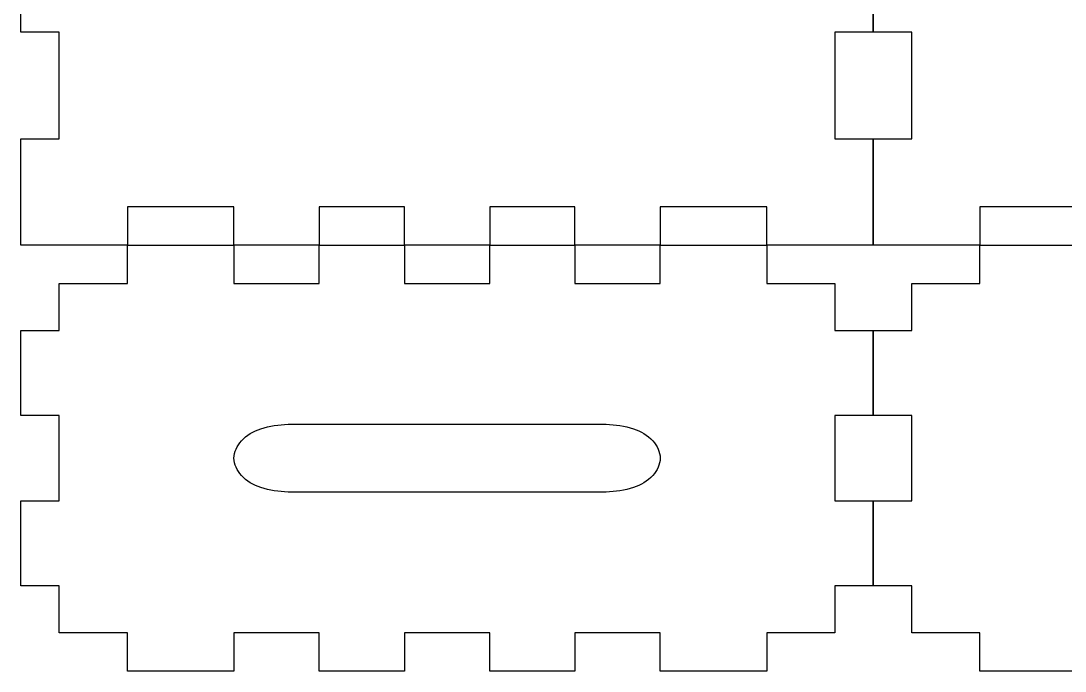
# Model space of a CAD drawing. Extents: x 5 to 205, y 5 to 165.
# Drawn here: x 5.1 to 103.1, y 45.1 to 106.1 of the extents above; entities that cross this region are included whole.
import ezdxf

# ---------------------------------------------------------------- set-up
doc = ezdxf.new("R2010")
doc.units = 0
doc.layers.get('0').update_dxf_attribs({"linetype": 'CONTINUOUS'})

msp = doc.modelspace()

# ---------------------------------------------------------------- linework, layer by layer
at = {"color": 7}
for p, q in [((5.080005, 105.079795), (5.080005, 113.079948)), ((85.079845, 113.079948), (85.079845, 105.079795)), ((85.079845, 105.079795), (85.079845, 113.079948)), ((8.680032, 105.079795), (5.080005, 105.079795)), ((8.680032, 95.080097), (8.680032, 105.079795)), ((85.079845, 105.079795), (81.479819, 105.079795)), ((81.479819, 105.079795), (81.479819, 95.080097)), ((88.680154, 105.079795), (85.079845, 105.079795)), ((88.680154, 95.080097), (88.680154, 105.079795)), ((5.080005, 85.080117), (5.080005, 95.080097)), ((5.080005, 95.080097), (8.680032, 95.080097)), ((81.479819, 95.080097), (85.079845, 95.080097)), ((85.079845, 95.080097), (85.079845, 85.080117)), ((85.079845, 85.080117), (85.079845, 95.080097)), ((85.079845, 95.080097), (88.680154, 95.080097)), ((25.079965, 88.680144), (15.079985, 88.680144)), ((15.079985, 88.680144), (15.079985, 85.080117)), ((25.079965, 85.080117), (25.079965, 88.680144)), ((41.07999, 88.680144), (33.079836, 88.680144)), ((33.079836, 88.680144), (33.079836, 85.080117)), ((41.07999, 85.080117), (41.07999, 88.680144)), ((57.080014, 88.680144), (49.079861, 88.680144)), ((49.079861, 88.680144), (49.079861, 85.080117)), ((57.080014, 85.080117), (57.080014, 88.680144)), ((75.079865, 88.680144), (65.080167, 88.680144)), ((65.080167, 88.680144), (65.080167, 85.080117)), ((75.079865, 85.080117), (75.079865, 88.680144)), ((105.080087, 88.680144), (95.079825, 88.680144)), ((95.079825, 88.680144), (95.079825, 85.080117)), ((15.079985, 85.080117), (5.080005, 85.080117)), ((15.079985, 81.48009), (15.079985, 85.080117)), ((15.079985, 85.080117), (25.079965, 85.080117)), ((33.079836, 85.080117), (25.079965, 85.080117)), ((25.079965, 85.080117), (25.079965, 81.48009)), ((33.079836, 81.48009), (33.079836, 85.080117)), ((33.079836, 85.080117), (41.07999, 85.080117)), ((49.079861, 85.080117), (41.07999, 85.080117)), ((41.07999, 85.080117), (41.07999, 81.48009)), ((49.079861, 81.48009), (49.079861, 85.080117)), ((49.079861, 85.080117), (57.080014, 85.080117)), ((65.080167, 85.080117), (57.080014, 85.080117)), ((57.080014, 85.080117), (57.080014, 81.48009)), ((65.080167, 81.48009), (65.080167, 85.080117)), ((65.080167, 85.080117), (75.079865, 85.080117)), ((85.079845, 85.080117), (75.079865, 85.080117)), ((75.079865, 85.080117), (75.079865, 81.48009)), ((95.079825, 85.080117), (85.079845, 85.080117)), ((95.079825, 81.48009), (95.079825, 85.080117)), ((95.079825, 85.080117), (105.080087, 85.080117)), ((8.680032, 81.48009), (15.079985, 81.48009)), ((8.680032, 77.079964), (8.680032, 81.48009)), ((25.079965, 81.48009), (33.079836, 81.48009)), ((41.07999, 81.48009), (49.079861, 81.48009)), ((57.080014, 81.48009), (65.080167, 81.48009)), ((75.079865, 81.48009), (81.479819, 81.48009)), ((81.479819, 81.48009), (81.479819, 77.079964)), ((88.680154, 81.48009), (95.079825, 81.48009)), ((88.680154, 77.079964), (88.680154, 81.48009)), ((5.080005, 69.07981), (5.080005, 77.079964)), ((5.080005, 77.079964), (8.680032, 77.079964)), ((81.479819, 77.079964), (85.079845, 77.079964)), ((85.079845, 77.079964), (85.079845, 69.07981)), ((85.079845, 69.07981), (85.079845, 77.079964)), ((85.079845, 77.079964), (88.680154, 77.079964)), ((8.680032, 69.07981), (5.080005, 69.07981)), ((8.680032, 61.080221), (8.680032, 69.07981)), ((85.079845, 69.07981), (81.479819, 69.07981)), ((81.479819, 69.07981), (81.479819, 61.080221)), ((88.680154, 69.07981), (85.079845, 69.07981)), ((88.680154, 61.080221), (88.680154, 69.07981)), ((30.159965, 68.279993), (59.999885, 68.279993)), ((30.159965, 68.279993), (30.159965, 68.279993)), ((25.079965, 65.079875), (25.079965, 65.079875)), ((65.079885, 65.079875), (65.079885, 65.079875)), ((59.999885, 61.879757), (30.159965, 61.879757)), ((5.080005, 53.079786), (5.080005, 61.080221)), ((5.080005, 61.080221), (8.680032, 61.080221)), ((81.479819, 61.080221), (85.079845, 61.080221)), ((85.079845, 61.080221), (85.079845, 53.079786)), ((85.079845, 53.079786), (85.079845, 61.080221)), ((85.079845, 61.080221), (88.680154, 61.080221)), ((8.680032, 53.079786), (5.080005, 53.079786)), ((8.680032, 48.679941), (8.680032, 53.079786)), ((85.079845, 53.079786), (81.479819, 53.079786)), ((81.479819, 53.079786), (81.479819, 48.679941)), ((88.680154, 53.079786), (85.079845, 53.079786)), ((88.680154, 48.679941), (88.680154, 53.079786)), ((15.079985, 48.679941), (8.680032, 48.679941)), ((15.079985, 45.079915), (15.079985, 48.679941)), ((33.079836, 48.679941), (25.079965, 48.679941)), ((25.079965, 48.679941), (25.079965, 45.079915)), ((33.079836, 45.079915), (33.079836, 48.679941)), ((49.079861, 48.679941), (41.07999, 48.679941)), ((41.07999, 48.679941), (41.07999, 45.079915)), ((49.079861, 45.079915), (49.079861, 48.679941)), ((65.080167, 48.679941), (57.080014, 48.679941)), ((57.080014, 48.679941), (57.080014, 45.079915)), ((65.080167, 45.079915), (65.080167, 48.679941)), ((81.479819, 48.679941), (75.079865, 48.679941)), ((75.079865, 48.679941), (75.079865, 45.079915)), ((95.079825, 48.679941), (88.680154, 48.679941)), ((95.079825, 45.079915), (95.079825, 48.679941)), ((25.079965, 45.079915), (15.079985, 45.079915)), ((41.07999, 45.079915), (33.079836, 45.079915)), ((57.080014, 45.079915), (49.079861, 45.079915)), ((75.079865, 45.079915), (65.080167, 45.079915)), ((105.080087, 45.079915), (95.079825, 45.079915))]:
    msp.add_line(p, q, dxfattribs=at)
for points in [[(30.159965, 61.879757), (29.289806, 61.959937), (27.699038, 62.106517), (25.733116, 63.206014), (24.786454, 65.079875), (25.733116, 66.953735), (27.699038, 68.053233), (29.289806, 68.199813), (30.159965, 68.279993)], [(59.999885, 68.279993), (60.870044, 68.199813), (62.460813, 68.053233), (64.426735, 66.953735), (65.373396, 65.079875), (64.426735, 63.206014), (62.460813, 62.106517), (60.870044, 61.959937), (59.999885, 61.879757)]]:
    msp.add_open_spline(points, degree=3, knots=[0, 0, 0, 0, 2.60091, 4.754814, 6.512669, 8.270523, 10.424427, 13.025337, 13.025337, 13.025337, 13.025337], dxfattribs=at)

doc.saveas('drawing.dxf')
